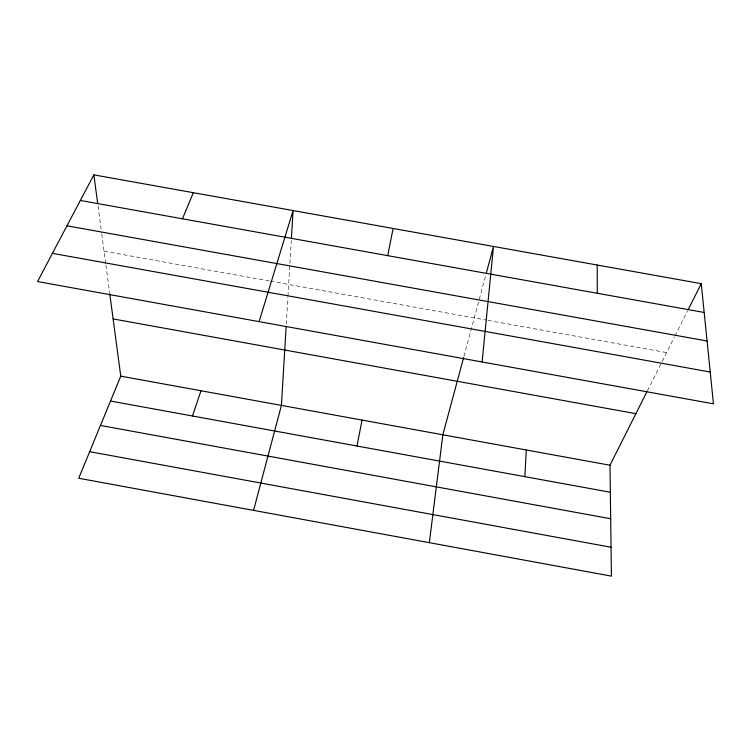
<?xml version="1.0" encoding="UTF-8"?>
<svg xmlns="http://www.w3.org/2000/svg" width="751" height="751" viewBox="0 0 751 751"><rect width="100%" height="100%" fill="white"/><g stroke="black" fill="none" stroke-linecap="round" stroke-linejoin="round"><path stroke-width="0.56" stroke-dasharray="3.75 2.82" d="M286.272 324.263L287.886 297.33M287.952 296.166L291.275 240.573M463.93 356.387L485.681 275.486M647.353 390.886L674.482 336.917M675.008 335.875L687.597 310.811M104.06 251.181L269.262 280.958M270.398 281.165L486.855 320.179M487.99 320.386L666.606 352.576M98.034 206.084L101.592 232.679M101.742 233.843L105.75 263.808M105.91 264.962L109.59 292.514"/><path stroke-width="1.13" d="M524.836 476.65L526.31 449.99M286.131 326.61L281.418 405.399L253.575 510.38M291.416 238.264L293.078 210.552L259.086 321.635M482.104 361.973L493.491 246.45L486.282 273.251M429.347 542.682L442.846 434.791L463.63 357.523M356.997 446.019L362.038 420.081M387.685 255.64L393.13 228.473M192.472 415.998L200.996 390.755M109.74 293.66L120.77 376.148L78.714 478.256L611.427 576.13L609.99 465.226L646.827 391.928M182.484 218.794L193.317 192.678M688.123 309.769L701.246 283.662L93.856 174.87L37.55 281.559L713.45 403.822L701.246 283.662M80.357 200.461L704.175 312.463M66.97 225.807L707.067 341.001M52.439 253.34L710.221 372.017M113.119 318.922L635.9 413.67M120.77 376.148L609.99 465.226M110.519 401.043L610.338 492.252M100.465 425.451L610.685 518.753M89.66 451.68L611.051 547.244M93.856 174.87L97.724 203.774M597.205 265.028L597.298 293.275"/></g></svg>
